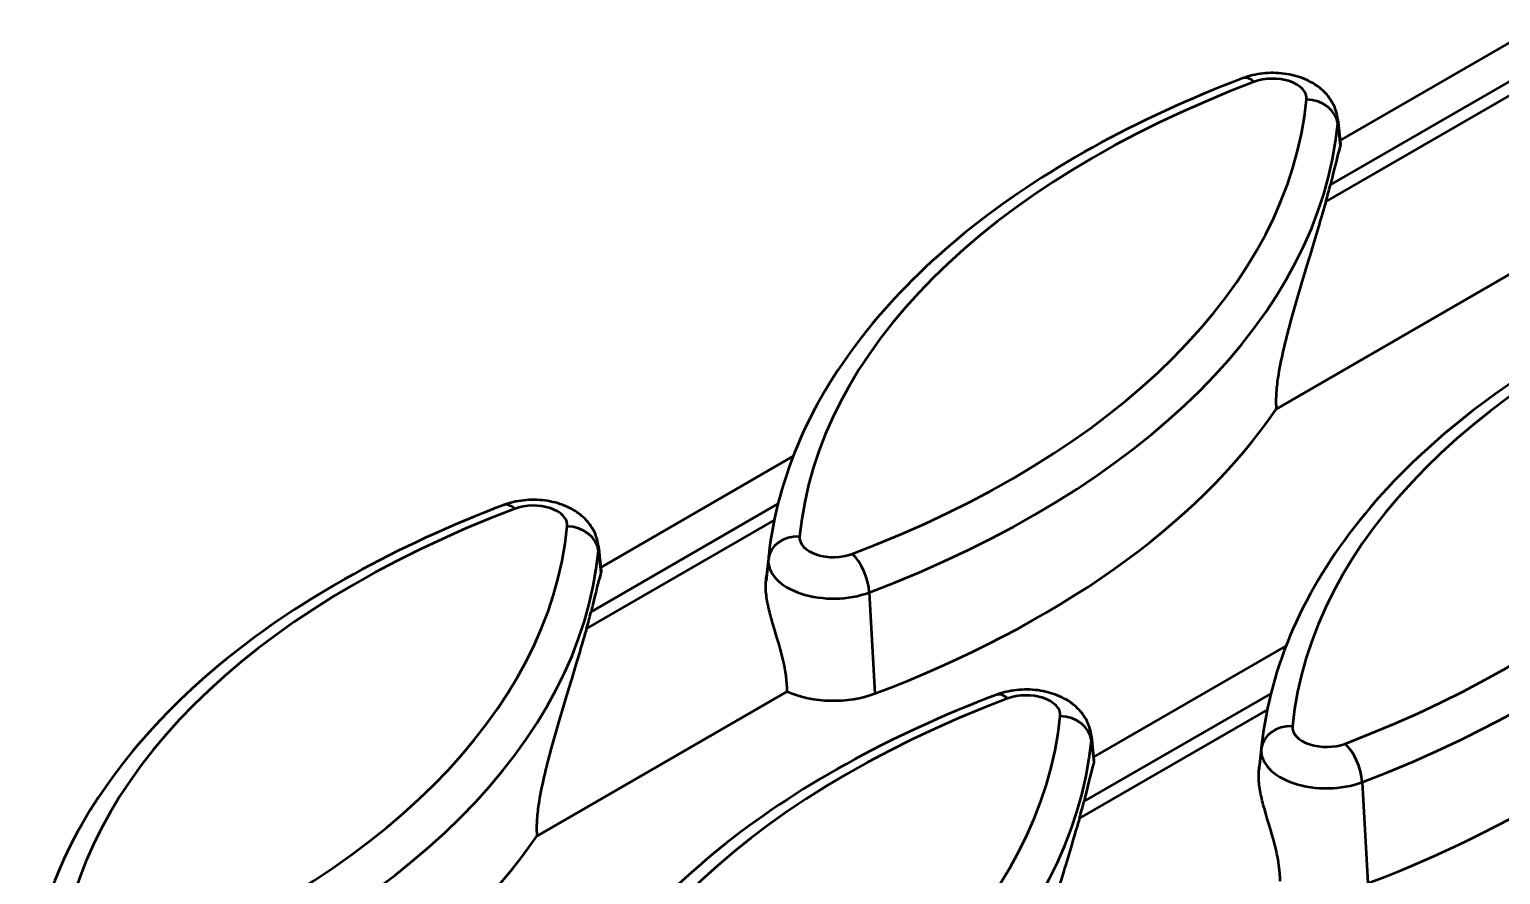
# Model space of a CAD drawing. Header units: millimetres. Extents: x 0 to 2774, y -40 to 1485.
# Drawn here: x 115.14 to 150.32, y 420.04 to 440.25 of the extents above; entities that cross this region are included whole.
import ezdxf

# ---------------------------------------------------------------- set-up
doc = ezdxf.new("R2010")
doc.units = ezdxf.units.MM
doc.header["$LTSCALE"] = 2.5
doc.layers.add('Sichtbar (ISO)', color=7, linetype='Continuous', lineweight=50)
doc.layers.add('Sichtbar schmal (ISO)', color=7, linetype='Continuous', lineweight=50)

msp = doc.modelspace()

# ---------------------------------------------------------------- linework, layer by layer
at = {"layer": 'Sichtbar (ISO)'}
for p, q in [((146.48, 437.594), (151.079, 440.25)), ((146.426, 438.098), (146.489, 437.512)), ((144.954, 431.17), (150.94, 434.626)), ((128.802, 427.388), (133.401, 430.043)), ((128.748, 427.892), (128.811, 427.306)), ((132.82, 427.676), (132.768, 427.19)), ((140.587, 422.852), (145.186, 425.507)), ((127.276, 420.964), (133.262, 424.42)), ((140.533, 423.356), (140.596, 422.77)), ((144.605, 423.14), (144.553, 422.654))]:
    msp.add_line(p, q, dxfattribs=at)
for centre, major_axis, start_param, end_param in [((121.605, 438.539), (24.887, 0), 6.114898, 6.142932), ((121.605, 436.498), (25.106, 0), 5.2921, 5.906759), ((133.391, 431.962), (25.106, 0), 5.2921, 5.906759), ((103.928, 428.333), (24.887, 0), 6.114898, 6.142932), ((134.369, 425.244), (-1.806, 0), 0.911322, 2.150508), ((115.713, 423.797), (24.887, 0), 6.114898, 6.142932), ((103.928, 426.292), (25.106, 0), 5.2921, 5.906759)]:
    msp.add_ellipse(centre, major_axis=major_axis, ratio=0.57735, start_param=start_param, end_param=end_param, dxfattribs=at)
for points, knots in [([(144.158, 439.083), (142.877, 438.599), (141.671, 438.045), (139.448, 436.811), (138.432, 436.132), (136.623, 434.667), (135.83, 433.882), (134.501, 432.224), (133.964, 431.351), (133.174, 429.548), (132.921, 428.616), (132.82, 427.676)], [2.9359057, 2.9359057, 2.9359057, 2.9359057, 3.121742, 3.121742, 3.3075784, 3.3075784, 3.4934147, 3.4934147, 3.6792511, 3.6792511, 3.8650875, 3.8650875, 3.8650875, 3.8650875]), ([(146.426, 438.098), (146.413, 438.214), (146.381, 438.326), (146.283, 438.537), (146.216, 438.633), (146.047, 438.817), (145.943, 438.897), (145.694, 439.044), (145.547, 439.102), (145.23, 439.185), (145.06, 439.207), (144.72, 439.21), (144.551, 439.192), (144.309, 439.134), (144.233, 439.112), (144.158, 439.083)], [0.847302, 0.847302, 0.847302, 0.847302, 1.046181, 1.046181, 1.270532, 1.270532, 1.556044, 1.556044, 1.929065, 1.929065, 2.339587, 2.339587, 2.746954, 2.746954, 2.935906, 2.935906, 2.935906, 2.935906]), ([(146.483, 437.463), (146.48, 437.453), (146.477, 437.443), (146.425, 437.261), (146.362, 436.996), (146.278, 436.649), (146.263, 436.591), (146.249, 436.531)], [0.7095826, 0.7095826, 0.7095826, 0.7095826, 0.7301099, 0.7301099, 1.0546565, 1.0546565, 1.1167, 1.1167, 1.1167, 1.1167]), ([(146.141, 436.133), (146.042, 435.797), (145.922, 435.39), (145.626, 434.407), (145.445, 433.817), (145.177, 432.832), (145.056, 432.35), (144.974, 431.791), (144.958, 431.65), (144.944, 431.391), (144.945, 431.272), (144.954, 431.17)], [3.485316, 3.485316, 3.485316, 3.485316, 3.831228, 3.831228, 4.242869, 4.242869, 4.503948, 4.503948, 4.581698, 4.581698, 4.653464, 4.653464, 4.653464, 4.653464]), ([(155.944, 434.547), (154.663, 434.063), (153.456, 433.509), (151.233, 432.275), (150.217, 431.596), (148.408, 430.131), (147.615, 429.345), (146.286, 427.688), (145.749, 426.815), (144.959, 425.011), (144.706, 424.08), (144.605, 423.14)], [2.9359057, 2.9359057, 2.9359057, 2.9359057, 3.121742, 3.121742, 3.3075784, 3.3075784, 3.4934147, 3.4934147, 3.6792511, 3.6792511, 3.8650875, 3.8650875, 3.8650875, 3.8650875]), ([(126.481, 428.877), (125.2, 428.393), (123.994, 427.838), (121.771, 426.605), (120.754, 425.926), (118.945, 424.461), (118.153, 423.675), (116.823, 422.017), (116.286, 421.145), (115.496, 419.341), (115.243, 418.41), (115.142, 417.47)], [2.9359057, 2.9359057, 2.9359057, 2.9359057, 3.121742, 3.121742, 3.3075784, 3.3075784, 3.4934147, 3.4934147, 3.6792511, 3.6792511, 3.8650875, 3.8650875, 3.8650875, 3.8650875]), ([(128.748, 427.892), (128.736, 428.008), (128.703, 428.12), (128.606, 428.33), (128.538, 428.426), (128.37, 428.611), (128.265, 428.69), (128.017, 428.838), (127.869, 428.896), (127.553, 428.979), (127.382, 429), (127.043, 429.004), (126.873, 428.986), (126.631, 428.928), (126.555, 428.905), (126.481, 428.877)], [0.847302, 0.847302, 0.847302, 0.847302, 1.046181, 1.046181, 1.270532, 1.270532, 1.556044, 1.556044, 1.929065, 1.929065, 2.339587, 2.339587, 2.746954, 2.746954, 2.935906, 2.935906, 2.935906, 2.935906]), ([(128.805, 427.257), (128.802, 427.247), (128.799, 427.236), (128.747, 427.055), (128.684, 426.79), (128.6, 426.443), (128.586, 426.385), (128.571, 426.325)], [0.7095826, 0.7095826, 0.7095826, 0.7095826, 0.7301099, 0.7301099, 1.0546565, 1.0546565, 1.1167, 1.1167, 1.1167, 1.1167]), ([(133.262, 424.42), (133.259, 424.655), (133.224, 424.91), (133.088, 425.5), (132.974, 425.838), (132.851, 426.276), (132.817, 426.406), (132.767, 426.659), (132.752, 426.782), (132.747, 426.95), (132.749, 427.01), (132.755, 427.068)], [0.0433649, 0.0433649, 0.0433649, 0.0433649, 0.199966, 0.199966, 0.399932, 0.399932, 0.4756007, 0.4756007, 0.5512693, 0.5512693, 0.5929939, 0.5929939, 0.5929939, 0.5929939]), ([(132.755, 427.068), (132.758, 427.097), (132.761, 427.127), (132.765, 427.167), (132.766, 427.179), (132.768, 427.19)], [0.70958265, 0.70958265, 0.70958265, 0.70958265, 0.73010989, 0.73010989, 0.73801389, 0.73801389, 0.73801389, 0.73801389]), ([(128.464, 425.927), (128.365, 425.59), (128.244, 425.183), (127.949, 424.201), (127.767, 423.611), (127.5, 422.626), (127.378, 422.144), (127.296, 421.585), (127.28, 421.444), (127.267, 421.185), (127.268, 421.066), (127.276, 420.964)], [3.485316, 3.485316, 3.485316, 3.485316, 3.831228, 3.831228, 4.242869, 4.242869, 4.503948, 4.503948, 4.581698, 4.581698, 4.653464, 4.653464, 4.653464, 4.653464]), ([(138.266, 424.341), (136.985, 423.857), (135.779, 423.302), (133.556, 422.069), (132.539, 421.39), (130.73, 419.925), (129.938, 419.139), (128.608, 417.481), (128.071, 416.609), (127.281, 414.805), (127.028, 413.874), (126.927, 412.934)], [2.9359057, 2.9359057, 2.9359057, 2.9359057, 3.121742, 3.121742, 3.3075784, 3.3075784, 3.4934147, 3.4934147, 3.6792511, 3.6792511, 3.8650875, 3.8650875, 3.8650875, 3.8650875]), ([(140.533, 423.356), (140.521, 423.472), (140.488, 423.583), (140.391, 423.794), (140.323, 423.89), (140.155, 424.075), (140.051, 424.154), (139.802, 424.302), (139.654, 424.36), (139.338, 424.443), (139.167, 424.464), (138.828, 424.468), (138.659, 424.45), (138.416, 424.392), (138.341, 424.369), (138.266, 424.341)], [0.847302, 0.847302, 0.847302, 0.847302, 1.046181, 1.046181, 1.270532, 1.270532, 1.556044, 1.556044, 1.929065, 1.929065, 2.339587, 2.339587, 2.746954, 2.746954, 2.935906, 2.935906, 2.935906, 2.935906]), ([(140.59, 422.721), (140.587, 422.711), (140.584, 422.7), (140.532, 422.519), (140.469, 422.254), (140.385, 421.907), (140.371, 421.849), (140.356, 421.788)], [0.7095826, 0.7095826, 0.7095826, 0.7095826, 0.7301099, 0.7301099, 1.0546565, 1.0546565, 1.1167, 1.1167, 1.1167, 1.1167]), ([(145.047, 419.884), (145.045, 420.119), (145.009, 420.374), (144.873, 420.964), (144.759, 421.302), (144.636, 421.74), (144.602, 421.87), (144.553, 422.123), (144.537, 422.246), (144.533, 422.414), (144.534, 422.474), (144.54, 422.532)], [0.0433649, 0.0433649, 0.0433649, 0.0433649, 0.199966, 0.199966, 0.399932, 0.399932, 0.4756007, 0.4756007, 0.5512693, 0.5512693, 0.5929939, 0.5929939, 0.5929939, 0.5929939]), ([(144.54, 422.532), (144.543, 422.561), (144.546, 422.591), (144.55, 422.631), (144.552, 422.643), (144.553, 422.654)], [0.70958265, 0.70958265, 0.70958265, 0.70958265, 0.73010989, 0.73010989, 0.73801389, 0.73801389, 0.73801389, 0.73801389]), ([(140.249, 421.39), (140.15, 421.054), (140.029, 420.647), (139.734, 419.665), (139.552, 419.075), (139.285, 418.089), (139.163, 417.607), (139.081, 417.049), (139.066, 416.908), (139.052, 416.649), (139.053, 416.53), (139.061, 416.428)], [3.485316, 3.485316, 3.485316, 3.485316, 3.831228, 3.831228, 4.242869, 4.242869, 4.503948, 4.503948, 4.581698, 4.581698, 4.653464, 4.653464, 4.653464, 4.653464])]:
    msp.add_open_spline(points, degree=3, knots=knots, dxfattribs=at)
for points in [[(146.489, 437.512), (146.49, 437.499), (146.488, 437.482), (146.483, 437.463)], [(128.811, 427.306), (128.812, 427.292), (128.811, 427.276), (128.805, 427.257)], [(140.596, 422.77), (140.598, 422.756), (140.596, 422.74), (140.59, 422.721)]]:
    msp.add_open_spline(points, degree=3, dxfattribs=at)
at = {"layer": 'Sichtbar schmal (ISO)'}
for p, q in [((146.249, 436.531), (150.716, 439.11)), ((150.629, 438.723), (146.141, 436.133)), ((146.426, 437.992), (146.483, 437.463)), ((128.571, 426.325), (133.039, 428.904)), ((132.951, 428.517), (128.464, 425.927)), ((128.749, 427.786), (128.805, 427.257)), ((132.811, 427.593), (132.755, 427.068)), ((135.223, 426.789), (135.358, 424.371)), ((140.356, 421.788), (144.824, 424.368)), ((144.736, 423.981), (140.249, 421.39)), ((140.534, 423.25), (140.59, 422.721)), ((144.596, 423.057), (144.54, 422.532)), ((147.008, 422.253), (147.143, 419.835))]:
    msp.add_line(p, q, dxfattribs=at)
for centre, major_axis, ratio, start_param, end_param in [((157.632, 427.347), (-24.113, 0), 0.57735, 5.2921, 6.227073), ((144.424, 438.382), (-0.265, 0.702), 0.447262, 5.581488, 6.283185), ((144.869, 438.602), (0.813, 0), 0.57735, 6.227073, 8.433693), ((121.605, 439.356), (24.113, 0), 0.57735, 5.2921, 6.227073), ((145.68, 437.963), (0.746, -0.073), 0.815212, 0.166414, 1.649944), ((121.605, 438.797), (24.86, 0), 0.57735, 5.2921, 6.227073), ((144.869, 438.043), (1.56, 0), 0.57735, 6.227073, 6.345089), ((169.417, 422.811), (-24.113, 0), 0.57735, 5.2921, 6.227073), ((133.391, 434.82), (24.113, 0), 0.57735, 5.2921, 6.227073), ((133.391, 434.261), (24.86, 0), 0.57735, 5.2921, 6.227073), ((126.746, 428.176), (-0.265, 0.702), 0.447262, 5.581488, 6.283185), ((127.191, 428.395), (0.813, 0), 0.57735, 6.227073, 8.433693), ((139.954, 417.141), (-24.113, 0), 0.57735, 5.2921, 6.227073), ((103.928, 429.15), (24.113, 0), 0.57735, 5.2921, 6.227073), ((128.003, 427.757), (0.746, -0.073), 0.815212, 0.166414, 1.649944), ((133.557, 427.515), (-0.746, 0.073), 0.815212, 4.791537, 6.275066), ((134.369, 428.102), (-0.813, 0), 0.57735, 6.227073, 8.433693), ((103.928, 428.591), (24.86, 0), 0.57735, 5.2921, 6.227073), ((127.191, 427.836), (1.56, 0), 0.57735, 6.227073, 6.345089), ((134.369, 427.543), (-1.56, 0), 0.57735, 6.227073, 8.433693), ((157.632, 426.788), (-24.86, 0), 0.57735, 6.221282, 6.227073), ((134.814, 427.097), (0.265, -0.702), 0.447262, 0.956366, 2.439895), ((151.74, 412.605), (-24.113, 0), 0.57735, 5.2921, 6.227073), ((138.531, 423.639), (-0.265, 0.702), 0.447262, 5.581488, 6.283185), ((138.976, 423.859), (0.813, 0), 0.57735, 6.227073, 8.433693), ((115.713, 424.614), (24.113, 0), 0.57735, 5.2921, 6.227073), ((139.788, 423.221), (0.746, -0.073), 0.815212, 0.166414, 1.649944), ((145.342, 422.979), (-0.746, 0.073), 0.815212, 4.791537, 6.275066), ((146.154, 423.565), (-0.813, 0), 0.57735, 6.227073, 8.433693), ((115.713, 424.055), (24.86, 0), 0.57735, 5.2921, 6.227073), ((138.976, 423.3), (1.56, 0), 0.57735, 6.227073, 6.345089), ((146.599, 422.56), (0.265, -0.702), 0.447262, 0.956366, 2.439895), ((146.154, 423.006), (-1.56, 0), 0.57735, 6.227073, 8.433693), ((169.417, 422.252), (-24.86, 0), 0.57735, 6.221282, 6.227073)]:
    msp.add_ellipse(centre, major_axis=major_axis, ratio=ratio, start_param=start_param, end_param=end_param, dxfattribs=at)

doc.saveas('drawing.dxf')
